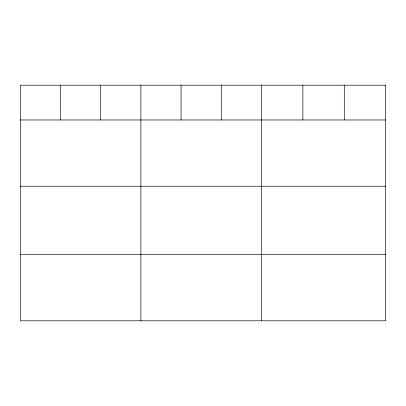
<?xml version="1.0" encoding="UTF-8"?>
<svg xmlns="http://www.w3.org/2000/svg" width="406" height="406" viewBox="0 0 406 406"><rect width="100%" height="100%" fill="white"/><g stroke="black" fill="none" stroke-linecap="round" stroke-linejoin="round"><path stroke-width="0.61" d="M20.3 119.968L385.7 119.968M20.3 186.242L385.7 186.242M20.3 254.532L385.7 254.532M344.288 85.194L344.288 119.968M302.876 85.194L302.876 119.968M261.464 85.194L261.464 320.806M221.27 85.194L221.27 119.968M181.076 85.194L181.076 119.968M140.882 85.194L140.882 320.806M100.688 85.194L100.688 119.968M60.494 85.194L60.494 119.968M385.7 85.194L20.3 85.194L20.3 320.806L385.7 320.806L385.7 85.194"/></g></svg>
